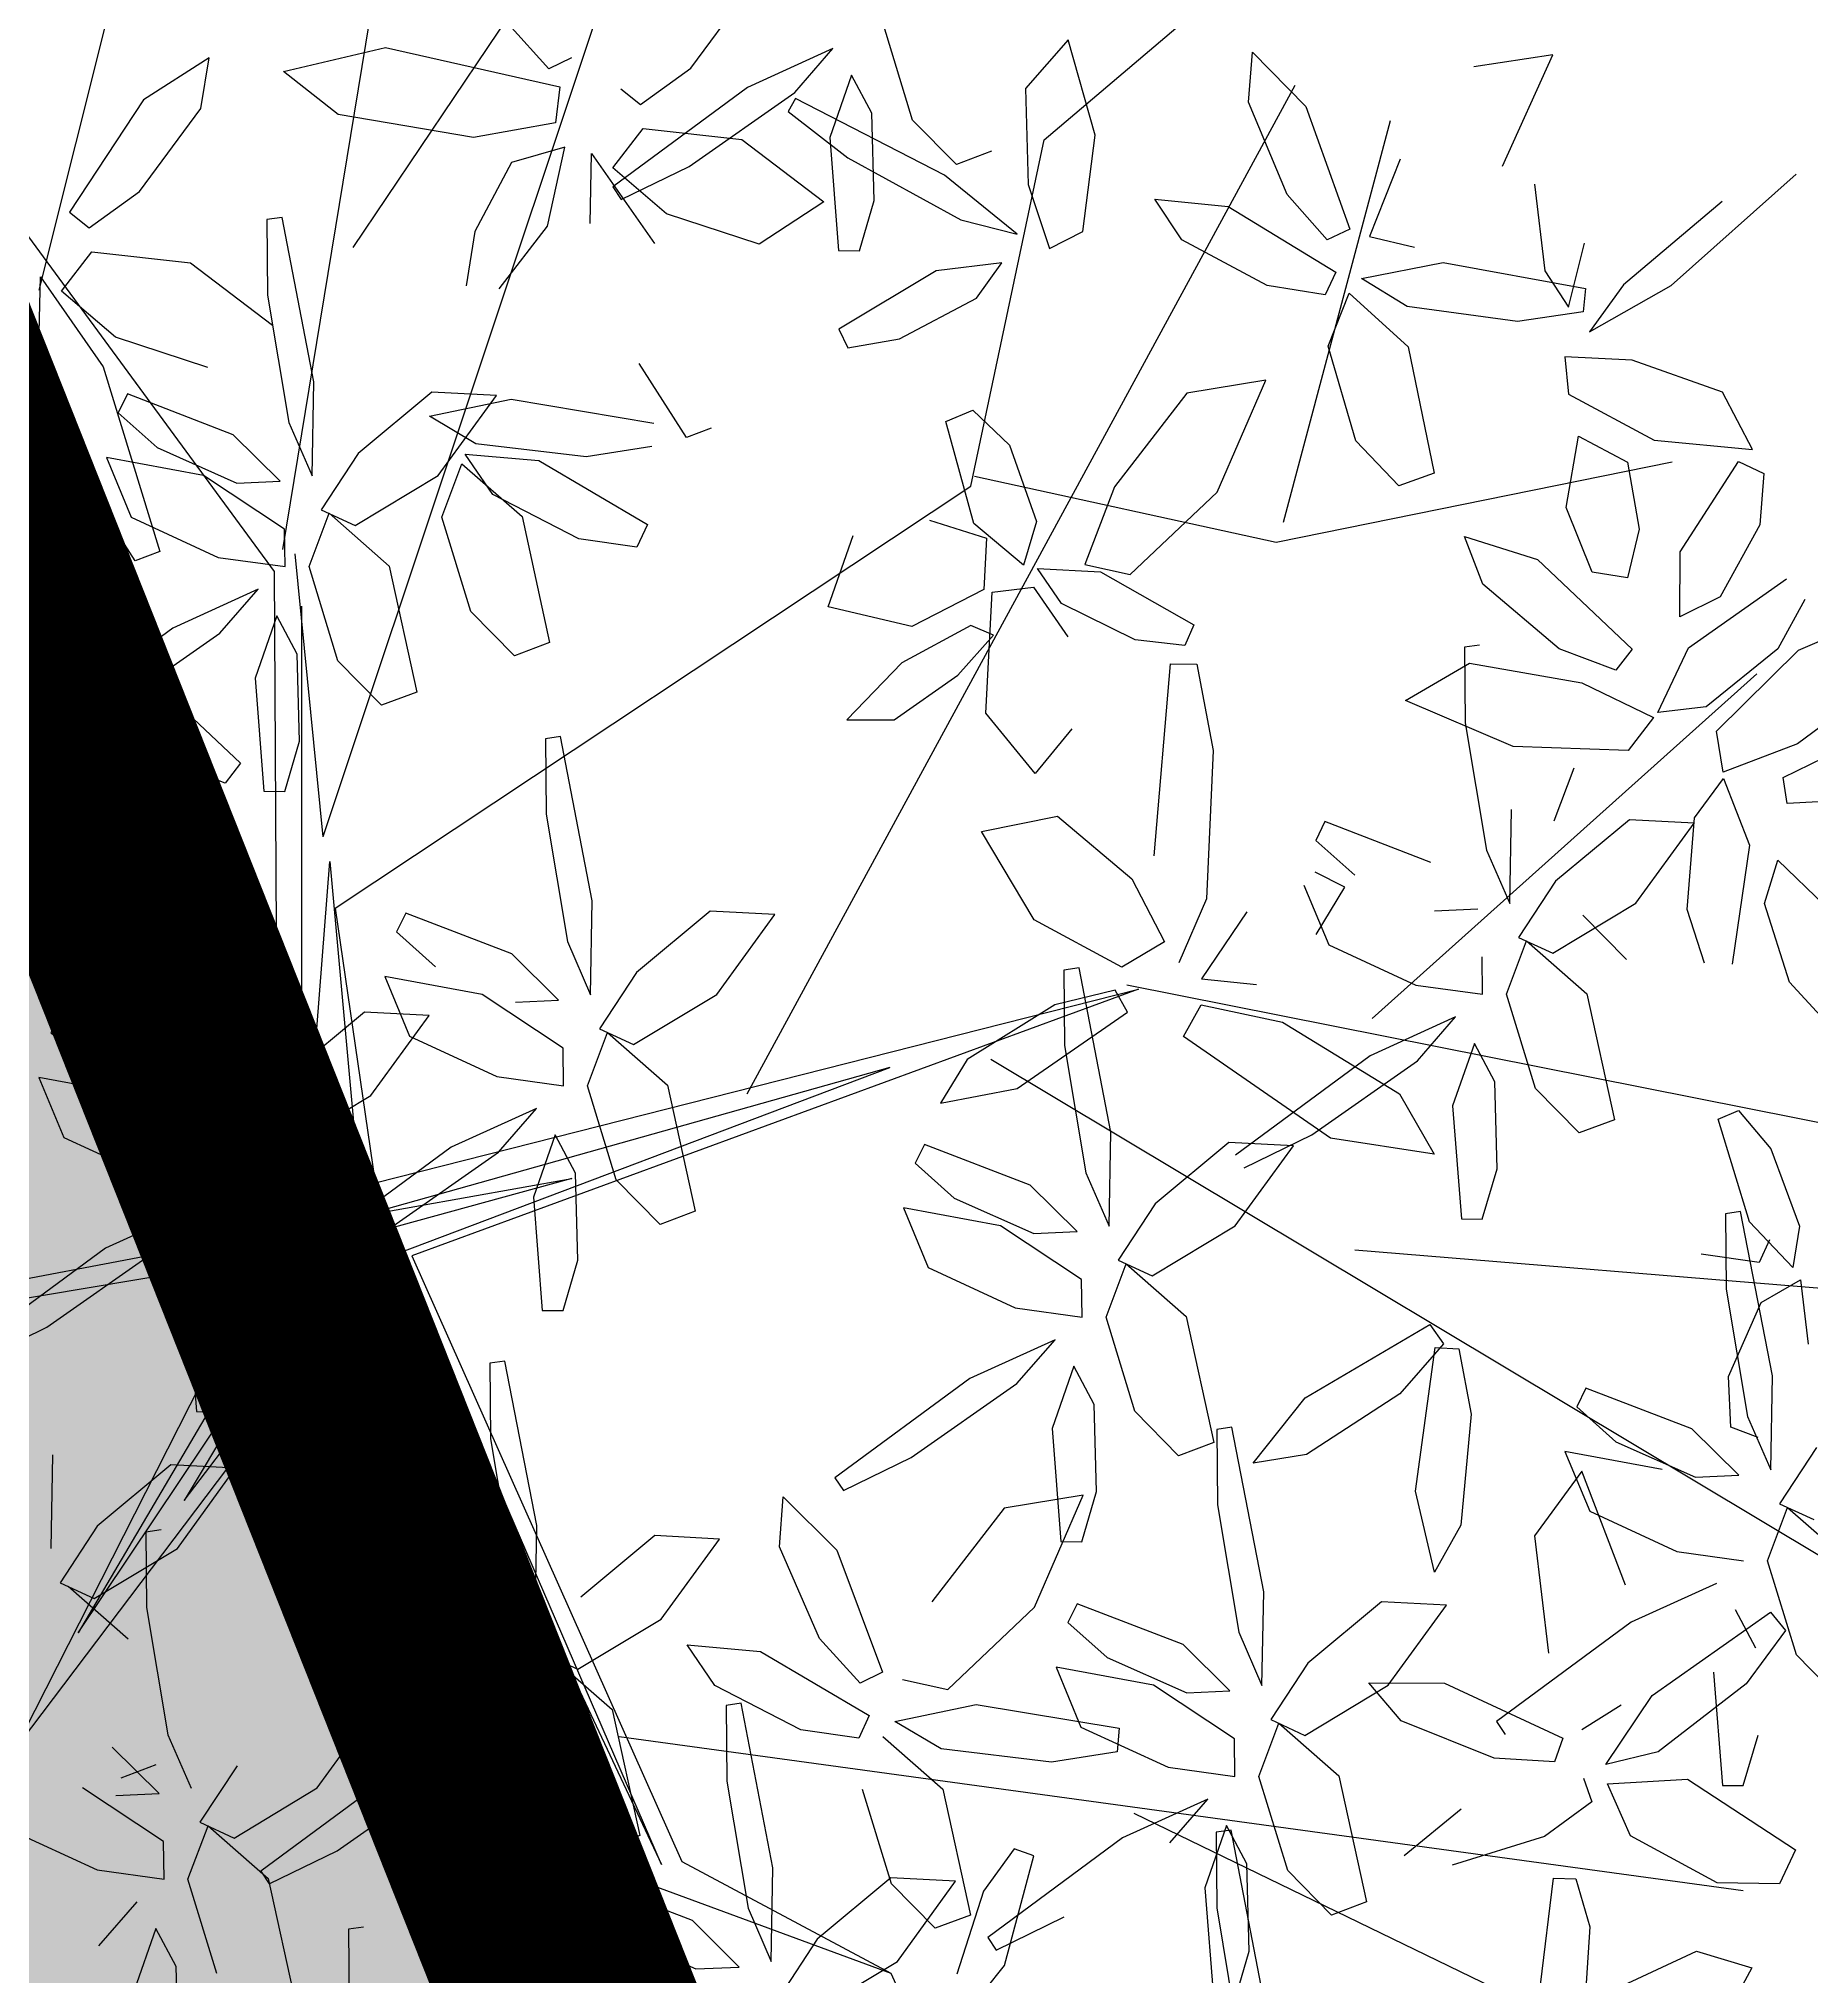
# Model space of a CAD drawing. Header units: metres. Extents: x -466 to 1322, y -1072 to 50.
# Drawn here: x 59.097 to 59.987, y -188.806 to -187.833 of the extents above; entities that cross this region are included whole.
import ezdxf

# ---------------------------------------------------------------- set-up
doc = ezdxf.new("R2010")
doc.units = ezdxf.units.M
doc.linetypes.add('OCULTA2', pattern=[0.3, 0.2, -0.1])
doc.layers.add('-Arbol', color=64, linetype='Continuous', lineweight=9)
doc.layers.add('A-COTAS', color=41, linetype='Continuous', lineweight=0)
doc.layers.add('AKU_Poligono', color=1, linetype='Continuous')
doc.layers.add('Poligono Fisico', color=3, linetype='Continuous')
doc.layers.add('Hatch Exterior', color=7, linetype='Continuous', lineweight=0, true_color=0xa99b89)
doc.styles.get("Standard").update_dxf_attribs({"font": 'arial.ttf'})
doc.dimstyles.new('ISO-25', dxfattribs={"dimscale": 0.1, "dimtxt": 2.5, "dimasz": 2.5, "dimexe": 1.25, "dimexo": 0.625, "dimtad": 1, "dimdsep": 46, "dimtxsty": 'Standard', "dimblk": 'DOT', "dimcen": 2.5, "dimadec": 0, "dimazin": 0, "dimtfac": 1, "dimtmove": 0, "dimatfit": 3, "dimfxl": 1, "dimarcsym": 0})

# ---------------------------------------------------------------- blocks, each defined once
blk = doc.blocks.new('Planta(planta)002')
at = {"color": 62}
for p, q in [((-0.05171, 0.78931), (-0.06507, 0.76094)), ((0.01256, 0.73108), (0.02707, 0.79428)), ((0.02707, 0.79428), (0.04591, 0.79276)), ((0.04591, 0.79276), (0.05626, 0.76315)), ((0.09033, 0.7942), (0.12922, 0.78875)), ((0.09206, 0.76517), (0.09033, 0.7942)), ((0.05626, 0.76315), (0.04911, 0.7141)), ((0.12503, 0.73256), (0.09206, 0.76517)), ((-0.07474, 0.75159), (-0.04268, 0.74225)), ((0.00584, 0.75857), (-0.02047, 0.75678)), ((0.00933, 0.74866), (0.00584, 0.75857)), ((-0.02088, 0.69984), (-0.08069, 0.74131)), ((-0.04268, 0.74225), (0.00471, 0.71247)), ((-0.04255, 0.72484), (0.00933, 0.74866)), ((0.02854, 0.69418), (0.01256, 0.73108)), ((0.0991, 0.71068), (0.13882, 0.72242)), ((-0.08499, 0.71083), (-0.05183, 0.67728)), ((0.00471, 0.71247), (0.0198, 0.69)), ((0.04911, 0.7141), (0.02854, 0.69418)), ((0.07889, 0.69572), (0.0991, 0.71068)), ((0.0198, 0.69), (-0.02088, 0.69984)), ((0.08255, 0.68512), (0.07889, 0.69572)), ((0.13509, 0.69741), (0.08255, 0.68512)), ((0.00736, 0.67254), (-0.0111, 0.68683)), ((0.03017, 0.68183), (0.03984, 0.68989)), ((0.03984, 0.68989), (0.0644, 0.67365)), ((-0.05183, 0.67728), (0.01854, 0.63096)), ((0.0644, 0.67365), (0.09394, 0.63493)), ((0.00935, 0.59976), (0.01479, 0.66506)), ((0.01479, 0.66506), (0.02738, 0.66521)), ((0.02738, 0.66521), (0.0362, 0.63617)), ((-0.07579, 0.61662), (-0.02276, 0.64354)), ((0.01854, 0.63096), (0.02305, 0.63718)), ((0.0362, 0.63617), (0.0347, 0.58586)), ((0.09782, 0.61062), (0.0658, 0.62937)), ((0.02238, 0.56384), (0.00935, 0.59976)), ((0.07152, 0.56602), (0.12616, 0.60095)), ((0.12616, 0.60095), (0.13853, 0.58666)), ((-0.02768, 0.58704), (-0.01803, 0.55591)), ((0.02023, 0.57347), (-0.02768, 0.58704)), ((0.0347, 0.58586), (0.02238, 0.56384)), ((0.13853, 0.58666), (0.12517, 0.55828)), ((-0.04132, 0.57574), (-0.07622, 0.55265)), ((-0.06805, 0.58), (-0.04132, 0.57574)), ((0.05831, 0.5429), (0.02023, 0.57347)), ((0.05707, 0.5285), (0.07152, 0.56602)), ((0.18792, 0.56813), (0.11583, 0.52454)), ((-0.01803, 0.55591), (0.02376, 0.53176)), ((0.12517, 0.55828), (0.0857, 0.5283)), ((0.15501, 0.53124), (0.21138, 0.5634)), ((0.19608, 0.55592), (0.16977, 0.55413)), ((0.16977, 0.55413), (0.12903, 0.53788)), ((0.1477, 0.52219), (0.19958, 0.54601)), ((0.0568, 0.52408), (0.05831, 0.5429)), ((0.12903, 0.53788), (0.11455, 0.52163)), ((0.02376, 0.53176), (0.0568, 0.52408)), ((0.0857, 0.5283), (0.05707, 0.5285)), ((0.1195, 0.51779), (0.15501, 0.53124)), ((0.08987, 0.51698), (0.07223, 0.51025)), ((0.09715, 0.48385), (0.08987, 0.51698)), ((0.11455, 0.52163), (0.1477, 0.52219)), ((0.11583, 0.52454), (0.1195, 0.51779)), ((0.04224, 0.51397), (-0.00232, 0.49847)), ((0.02114, 0.49373), (0.04224, 0.51397)), ((0.07223, 0.51025), (0.06101, 0.46272)), ((0.10525, 0.50818), (0.13842, 0.47463)), ((0.1326, 0.49784), (0.10525, 0.50818)), ((-0.00232, 0.49847), (-0.07441, 0.45488)), ((0.05038, 0.49979), (0.03662, 0.46963)), ((0.05882, 0.47973), (0.05038, 0.49979)), ((-0.03523, 0.46157), (0.02114, 0.49373)), ((0.05596, 0.43596), (0.05882, 0.47973)), ((0.09332, 0.43574), (0.09715, 0.48385)), ((0.03662, 0.46963), (0.03581, 0.41255)), ((0.13842, 0.47463), (0.20878, 0.4283)), ((-0.07074, 0.44813), (-0.03523, 0.46157)), ((0.06101, 0.46272), (0.06938, 0.41364)), ((0.2133, 0.43452), (0.18588, 0.46079)), ((-0.06408, 0.44896), (-0.05171, 0.43467)), ((0.08728, 0.45393), (0.09873, 0.45709)), ((0.10089, 0.38243), (0.08728, 0.45393)), ((0.09873, 0.45709), (0.11505, 0.42796)), ((0.21924, 0.44108), (0.16239, 0.43587)), ((-0.05171, 0.43467), (-0.06507, 0.40629)), ((0.04625, 0.41144), (0.05596, 0.43596)), ((0.06938, 0.41364), (0.09332, 0.43574)), ((0.16239, 0.43587), (0.16239, 0.42537)), ((0.20878, 0.4283), (0.2133, 0.43452)), ((0.11505, 0.42796), (0.128, 0.37351)), ((0.16239, 0.42537), (0.1878, 0.4183)), ((0.1878, 0.4183), (0.23162, 0.42007)), ((0.03581, 0.41255), (0.04625, 0.41144)), ((0.14664, 0.38128), (0.20128, 0.41621)), ((0.20128, 0.41621), (0.21365, 0.40193)), ((-0.02047, 0.40214), (-0.06122, 0.38589)), ((0.00584, 0.40393), (-0.02047, 0.40214)), ((0.00933, 0.39402), (0.00584, 0.40393)), ((0.18793, 0.40338), (0.19758, 0.37226)), ((0.23584, 0.38982), (0.18793, 0.40338)), ((0.21365, 0.40193), (0.20029, 0.37355)), ((-0.04255, 0.3702), (0.00933, 0.39402)), ((-0.01645, 0.39652), (0.0034, 0.36153)), ((0.04482, 0.39299), (-0.01645, 0.39652)), ((0.09875, 0.36629), (0.04482, 0.39299)), ((0.12302, 0.34691), (0.10089, 0.38243)), ((0.13218, 0.34377), (0.14664, 0.38128)), ((-0.07569, 0.36964), (-0.04255, 0.3702)), ((0.128, 0.37351), (0.12302, 0.34691)), ((0.20029, 0.37355), (0.16081, 0.34356)), ((0.0034, 0.36153), (0.0601, 0.34358)), ((0.10192, 0.34316), (0.09875, 0.36629)), ((0.05233, 0.28984), (0.10197, 0.33262)), ((0.10197, 0.33262), (0.11106, 0.32391)), ((0.11335, 0.27141), (0.1247, 0.33381)), ((0.1247, 0.33381), (0.13724, 0.33278)), ((0.13724, 0.33278), (0.14339, 0.30398)), ((-0.05183, 0.32264), (0.01854, 0.27631)), ((0.11106, 0.32391), (0.097, 0.29701)), ((-0.15362, 0.31764), (-0.15444, 0.26056)), ((0.21329, 0.31481), (0.14119, 0.27122)), ((-0.12923, 0.31073), (-0.12087, 0.26165)), ((0.14339, 0.30398), (0.13733, 0.25566)), ((0.18038, 0.27792), (0.23674, 0.31008)), ((0.097, 0.29701), (0.06067, 0.26216)), ((-0.14399, 0.25945), (-0.13429, 0.28397)), ((-0.12087, 0.26165), (-0.09693, 0.28375)), ((0.01854, 0.27631), (0.02305, 0.28254)), ((0.03646, 0.25509), (0.05233, 0.28984)), ((0.14487, 0.26447), (0.18038, 0.27792)), ((0.12306, 0.2356), (0.11335, 0.27141)), ((0.14119, 0.27122), (0.14487, 0.26447)), ((-0.15444, 0.26056), (-0.14399, 0.25945)), ((0.06067, 0.26216), (0.03646, 0.25509)), ((0.13733, 0.25566), (0.12306, 0.2356)), ((0.16664, 0.21138), (0.22128, 0.24631)), ((0.22128, 0.24631), (0.23366, 0.23202)), ((0.06744, 0.23239), (0.07709, 0.20127)), ((0.11535, 0.21883), (0.06744, 0.23239)), ((0.23366, 0.23202), (0.22029, 0.20364)), ((0.15343, 0.18825), (0.11535, 0.21883)), ((0.15219, 0.17386), (0.16664, 0.21138)), ((0.07709, 0.20127), (0.11888, 0.17712)), ((0.22029, 0.20364), (0.18082, 0.17366)), ((0.15192, 0.16943), (0.15343, 0.18825)), ((0.22415, 0.18324), (0.20967, 0.16699)), ((0.18082, 0.17366), (0.15219, 0.17386)), ((-0.13774, 0.12905), (-0.0831, 0.16398)), ((-0.0831, 0.16398), (-0.07073, 0.14969)), ((0.13736, 0.15933), (0.0928, 0.14383)), ((0.11626, 0.13909), (0.13736, 0.15933)), ((0.18499, 0.16234), (0.16735, 0.1556)), ((0.19227, 0.12921), (0.18499, 0.16234)), ((-0.07073, 0.14969), (-0.08409, 0.12132)), ((0.20037, 0.15354), (0.23354, 0.11999)), ((0.22772, 0.1432), (0.20037, 0.15354)), ((-0.15096, 0.10593), (-0.18904, 0.1365)), ((0.0928, 0.14383), (0.02071, 0.10024)), ((0.05989, 0.10693), (0.11626, 0.13909)), ((0.15394, 0.12509), (0.1455, 0.14515)), ((-0.1522, 0.09153), (-0.13774, 0.12905)), ((-0.08409, 0.12132), (-0.12357, 0.09133)), ((-0.0395, 0.11716), (-0.08024, 0.10091)), ((-0.01319, 0.11895), (-0.0395, 0.11716)), ((-0.00969, 0.10904), (-0.01319, 0.11895)), ((-0.06157, 0.08522), (-0.00969, 0.10904)), ((-0.15247, 0.08711), (-0.15096, 0.10593)), ((-0.08024, 0.10091), (-0.09472, 0.08467)), ((0.02071, 0.10024), (0.02438, 0.09349)), ((0.02438, 0.09349), (0.05989, 0.10693)), ((-0.18551, 0.09479), (-0.15247, 0.08711)), ((-0.12357, 0.09133), (-0.1522, 0.09153)), ((-0.1194, 0.08001), (-0.13704, 0.07328)), ((-0.11212, 0.04688), (-0.1194, 0.08001)), ((-0.09472, 0.08467), (-0.06157, 0.08522)), ((-0.16703, 0.07701), (-0.21159, 0.0615)), ((-0.18813, 0.05677), (-0.16703, 0.07701)), ((-0.13704, 0.07328), (-0.14826, 0.02575)), ((-0.10402, 0.07121), (-0.07085, 0.03766)), ((-0.07667, 0.06087), (-0.10402, 0.07121)), ((-0.15889, 0.06282), (-0.17265, 0.03266)), ((-0.15045, 0.04276), (-0.15889, 0.06282)), ((-0.02339, 0.02382), (-0.07667, 0.06087)), ((-0.11595, -0.00123), (-0.11212, 0.04688)), ((-0.17265, 0.03266), (-0.17346, -0.02442)), ((-0.07085, 0.03766), (-0.00048, -0.00867)), ((-0.14826, 0.02575), (-0.13989, -0.02333)), ((0.00403, -0.00244), (-0.02339, 0.02382)), ((-0.02994, -0.0166), (0.0247, 0.01832)), ((0.0247, 0.01832), (0.03707, 0.00404)), ((-0.12914, 0.00441), (-0.11949, -0.02671)), ((-0.08123, -0.00916), (-0.12914, 0.00441)), ((0.03707, 0.00404), (0.02371, -0.02434)), ((-0.16301, -0.02553), (-0.15331, -0.00101)), ((-0.13989, -0.02333), (-0.11595, -0.00123)), ((-0.04316, -0.03973), (-0.08123, -0.00916)), ((-0.00048, -0.00867), (0.00403, -0.00244)), ((-0.0444, -0.05412), (-0.02994, -0.0166)), ((-0.17346, -0.02442), (-0.16301, -0.02553)), ((-0.11949, -0.02671), (-0.0777, -0.05087)), ((0.02371, -0.02434), (-0.01577, -0.05433)), ((0.06831, -0.0285), (0.02756, -0.04474)), ((0.09462, -0.02671), (0.06831, -0.0285)), ((0.09811, -0.03661), (0.09462, -0.02671)), ((0.04623, -0.06044), (0.09811, -0.03661)), ((-0.04467, -0.05855), (-0.04316, -0.03973)), ((0.02756, -0.04474), (0.01309, -0.06099)), ((-0.27969, -0.05767), (-0.26732, -0.07196)), ((-0.0777, -0.05087), (-0.04467, -0.05855)), ((-0.01577, -0.05433), (-0.0444, -0.05412)), ((-0.0116, -0.06565), (-0.02924, -0.07238)), ((-0.00432, -0.09877), (-0.0116, -0.06565)), ((0.01309, -0.06099), (0.04623, -0.06044)), ((-0.26732, -0.07196), (-0.28068, -0.10034)), ((-0.05923, -0.06865), (-0.10378, -0.08416)), ((-0.08033, -0.08889), (-0.05923, -0.06865)), ((-0.02924, -0.07238), (-0.04045, -0.11991)), ((0.00379, -0.07444), (0.03695, -0.10799)), ((0.03113, -0.08478), (0.00379, -0.07444)), ((-0.10378, -0.08416), (-0.17588, -0.12775)), ((-0.05108, -0.08283), (-0.06485, -0.11299)), ((-0.04264, -0.10289), (-0.05108, -0.08283)), ((0.08442, -0.12183), (0.03113, -0.08478)), ((-0.1367, -0.12105), (-0.08033, -0.08889)), ((-0.23608, -0.10449), (-0.27683, -0.12074)), ((-0.20977, -0.1027), (-0.23608, -0.10449)), ((-0.20628, -0.11261), (-0.20977, -0.1027)), ((-0.04551, -0.14666), (-0.04264, -0.10289)), ((-0.00815, -0.14689), (-0.00432, -0.09877)), ((-0.25815, -0.13643), (-0.20628, -0.11261)), ((-0.06485, -0.11299), (-0.06566, -0.17008)), ((-0.1722, -0.1345), (-0.1367, -0.12105)), ((-0.04045, -0.11991), (-0.03209, -0.16899)), ((-0.24117, -0.18869), (-0.21541, -0.12844)), ((-0.21541, -0.12844), (-0.20342, -0.13227)), ((-0.20342, -0.13227), (-0.20421, -0.16261)), ((-0.17588, -0.12775), (-0.1722, -0.1345)), ((-0.2913, -0.13698), (-0.25815, -0.13643)), ((-0.3006, -0.15044), (-0.26743, -0.18399)), ((-0.05521, -0.17118), (-0.04551, -0.14666)), ((-0.03209, -0.16899), (-0.00815, -0.14689)), ((-0.21997, -0.19783), (-0.27325, -0.16078)), ((-0.20421, -0.16261), (-0.2215, -0.20988)), ((-0.06566, -0.17008), (-0.05521, -0.17118)), ((-0.26743, -0.18399), (-0.19707, -0.23032)), ((-0.24014, -0.22689), (-0.24117, -0.18869)), ((-0.19256, -0.22409), (-0.21997, -0.19783)), ((-0.2215, -0.20988), (-0.24014, -0.22689)), ((-0.19707, -0.23032), (-0.19256, -0.22409))]:
    blk.add_line(p, q, dxfattribs=at)
at = {"color": 60}
for p, q in [((-0.13318, 0.73115), (-0.11872, 0.76867)), ((-0.06507, 0.76094), (-0.10455, 0.73095)), ((-0.08069, 0.74131), (-0.07474, 0.75159)), ((-0.13345, 0.72673), (-0.13194, 0.74555)), ((-0.06122, 0.74053), (-0.07569, 0.72429)), ((-0.16648, 0.73441), (-0.13345, 0.72673)), ((-0.10455, 0.73095), (-0.13318, 0.73115)), ((-0.24284, 0.6977), (-0.21374, 0.7124)), ((-0.14801, 0.71663), (-0.19256, 0.70112)), ((-0.16911, 0.69639), (-0.14801, 0.71663)), ((-0.0931, 0.6865), (-0.10038, 0.71963)), ((-0.19256, 0.70112), (-0.26466, 0.65753)), ((-0.16113, 0.70511), (-0.16113, 0.69041)), ((-0.13986, 0.70244), (-0.15362, 0.67228)), ((-0.13142, 0.68239), (-0.13986, 0.70244)), ((-0.26803, 0.68782), (-0.24723, 0.69191)), ((-0.24723, 0.69191), (-0.26125, 0.66345)), ((-0.2252, 0.683), (-0.24284, 0.6977)), ((-0.22548, 0.66423), (-0.16911, 0.69639)), ((-0.29954, 0.66093), (-0.26803, 0.68782)), ((-0.18465, 0.68053), (-0.2252, 0.683)), ((-0.16113, 0.69041), (-0.18465, 0.68053)), ((-0.13429, 0.63861), (-0.13142, 0.68239)), ((-0.09693, 0.63839), (-0.0931, 0.6865)), ((-0.25632, 0.67612), (-0.24378, 0.67509)), ((-0.24378, 0.67509), (-0.23763, 0.64629)), ((-0.15362, 0.67228), (-0.15444, 0.6152)), ((-0.4912, 0.66885), (-0.46531, 0.60862)), ((-0.36959, 0.66362), (-0.38145, 0.64076)), ((-0.26125, 0.66345), (-0.30425, 0.63086)), ((-0.26098, 0.65078), (-0.22548, 0.66423)), ((-0.12923, 0.66537), (-0.12087, 0.61629)), ((-0.06829, 0.66809), (-0.11447, 0.62767)), ((-0.31191, 0.63905), (-0.29954, 0.66093)), ((-0.26466, 0.65753), (-0.26098, 0.65078)), ((-0.43687, 0.61406), (-0.42374, 0.64411)), ((-0.54316, 0.63455), (-0.49521, 0.60306)), ((-0.38145, 0.64076), (-0.41412, 0.61534)), ((-0.30425, 0.63086), (-0.31191, 0.63905)), ((-0.14399, 0.61409), (-0.13429, 0.63861)), ((-0.12087, 0.61629), (-0.09693, 0.63839)), ((-0.5396, 0.58728), (-0.5802, 0.62995)), ((-0.47693, 0.60217), (-0.49889, 0.62332)), ((-0.11447, 0.62767), (-0.07579, 0.61662)), ((-0.41412, 0.61534), (-0.43687, 0.61406)), ((-0.15444, 0.6152), (-0.14399, 0.61409)), ((-0.46531, 0.60862), (-0.47693, 0.60217)), ((-0.43903, 0.59806), (-0.37996, 0.61056)), ((-0.49521, 0.60306), (-0.46891, 0.57286)), ((-0.46603, 0.57424), (-0.43903, 0.59806)), ((-0.3755, 0.59729), (-0.39793, 0.57984)), ((-0.4872, 0.56257), (-0.5396, 0.58728)), ((-0.56472, 0.58151), (-0.53663, 0.57725)), ((-0.53663, 0.57725), (-0.49689, 0.55349)), ((-0.44251, 0.56736), (-0.46603, 0.57424)), ((-0.39793, 0.57984), (-0.44251, 0.56736)), ((-0.34067, 0.54702), (-0.28603, 0.58195)), ((-0.28603, 0.58195), (-0.27366, 0.56766)), ((-0.12212, 0.56555), (-0.06805, 0.58)), ((-0.52156, 0.53489), (-0.57128, 0.56915)), ((-0.46891, 0.57286), (-0.4872, 0.56257)), ((-0.43987, 0.56804), (-0.43022, 0.53692)), ((-0.39196, 0.55447), (-0.43987, 0.56804)), ((-0.27366, 0.56766), (-0.28702, 0.53929)), ((-0.15079, 0.54843), (-0.12212, 0.56555)), ((-0.36369, 0.55991), (-0.37705, 0.53154)), ((-0.61691, 0.54016), (-0.59217, 0.54728)), ((-0.59217, 0.54728), (-0.55124, 0.54107)), ((-0.49689, 0.55349), (-0.4857, 0.5317)), ((-0.35389, 0.5239), (-0.39196, 0.55447)), ((-0.35513, 0.5095), (-0.34067, 0.54702)), ((-0.14732, 0.53707), (-0.15079, 0.54843)), ((-0.07622, 0.55265), (-0.14732, 0.53707)), ((-0.61822, 0.52622), (-0.61691, 0.54016)), ((-0.55124, 0.54107), (-0.53466, 0.52545)), ((-0.43022, 0.53692), (-0.38843, 0.51276)), ((-0.28702, 0.53929), (-0.3265, 0.5093)), ((-0.21611, 0.53692), (-0.24242, 0.53513)), ((-0.21262, 0.52701), (-0.21611, 0.53692)), ((-0.15727, 0.53044), (-0.15051, 0.54021)), ((-0.15051, 0.54021), (-0.11931, 0.52832)), ((-0.62634, 0.53072), (-0.64819, 0.50655)), ((-0.61357, 0.4826), (-0.62634, 0.53072)), ((-0.56549, 0.51429), (-0.61822, 0.52622)), ((-0.53466, 0.52545), (-0.56549, 0.51429)), ((-0.4857, 0.5317), (-0.52156, 0.53489)), ((-0.48653, 0.49068), (-0.48271, 0.53055)), ((-0.48271, 0.53055), (-0.46266, 0.52436)), ((-0.24242, 0.53513), (-0.28317, 0.51888)), ((-0.2645, 0.50319), (-0.21262, 0.52701)), ((-0.10099, 0.48429), (-0.15727, 0.53044)), ((-0.11931, 0.52832), (-0.07447, 0.49483)), ((-0.46266, 0.52436), (-0.44454, 0.46933)), ((-0.3554, 0.50508), (-0.35389, 0.5239)), ((-0.28317, 0.51888), (-0.29764, 0.50264)), ((-0.64819, 0.50655), (-0.64765, 0.45829)), ((-0.53702, 0.44832), (-0.51114, 0.50855)), ((-0.51114, 0.50855), (-0.49847, 0.50456)), ((-0.38843, 0.51276), (-0.3554, 0.50508)), ((-0.3265, 0.5093), (-0.35513, 0.5095)), ((-0.68959, 0.46374), (-0.76385, 0.50352)), ((-0.49847, 0.50456), (-0.4987, 0.47407)), ((-0.41652, 0.50155), (-0.44515, 0.50175)), ((-0.32233, 0.49798), (-0.33997, 0.49125)), ((-0.31505, 0.46485), (-0.32233, 0.49798)), ((-0.29764, 0.50264), (-0.2645, 0.50319)), ((-0.26091, 0.47595), (-0.2384, 0.50283)), ((-0.2384, 0.50283), (-0.2279, 0.45119)), ((-0.59871, 0.47389), (-0.56904, 0.49105)), ((-0.56904, 0.49105), (-0.54415, 0.49402)), ((-0.54415, 0.49402), (-0.5406, 0.47638)), ((-0.47639, 0.43423), (-0.48653, 0.49068)), ((-0.36996, 0.49498), (-0.41451, 0.47947)), ((-0.39106, 0.47474), (-0.36996, 0.49498)), ((-0.30694, 0.48918), (-0.27378, 0.45563)), ((-0.2796, 0.47884), (-0.30694, 0.48918)), ((-0.07447, 0.49483), (-0.06124, 0.47121)), ((-0.62045, 0.43425), (-0.61357, 0.4826)), ((-0.35337, 0.46073), (-0.36181, 0.48079)), ((-0.22631, 0.44179), (-0.2796, 0.47884)), ((-0.06124, 0.47121), (-0.10099, 0.48429)), ((-0.73811, 0.47323), (-0.6817, 0.44115)), ((-0.60235, 0.44624), (-0.59871, 0.47389)), ((-0.5406, 0.47638), (-0.56656, 0.45281)), ((-0.4987, 0.47407), (-0.51594, 0.42678)), ((-0.44454, 0.46933), (-0.44756, 0.41051)), ((-0.44743, 0.44258), (-0.39106, 0.47474)), ((-0.27437, 0.40828), (-0.26091, 0.47595)), ((-0.65352, 0.43332), (-0.68959, 0.46374)), ((-0.64765, 0.45829), (-0.63741, 0.42595)), ((-0.31888, 0.41674), (-0.31505, 0.46485)), ((-0.56656, 0.45281), (-0.60235, 0.44624)), ((-0.53518, 0.40991), (-0.53702, 0.44832)), ((-0.37558, 0.45063), (-0.37639, 0.39355)), ((-0.27378, 0.45563), (-0.20341, 0.4093)), ((-0.2279, 0.45119), (-0.25034, 0.36417)), ((-0.11872, 0.41403), (-0.06408, 0.44896)), ((-0.07441, 0.45488), (-0.07074, 0.44813)), ((-0.6817, 0.44115), (-0.65352, 0.43332)), ((-0.48293, 0.42913), (-0.44743, 0.44258)), ((-0.1989, 0.41553), (-0.22631, 0.44179)), ((-0.63741, 0.42595), (-0.62045, 0.43425)), ((-0.48661, 0.43588), (-0.48293, 0.42913)), ((-0.44756, 0.41051), (-0.47639, 0.43423)), ((-0.21792, 0.43505), (-0.20827, 0.40392)), ((-0.17001, 0.42148), (-0.21792, 0.43505)), ((-0.66157, 0.41909), (-0.69453, 0.41554)), ((-0.67452, 0.4016), (-0.66157, 0.41909)), ((-0.67335, 0.42382), (-0.66186, 0.42683)), ((-0.66073, 0.35214), (-0.67335, 0.42382)), ((-0.66186, 0.42683), (-0.64594, 0.39747)), ((-0.51594, 0.42678), (-0.53518, 0.40991)), ((-0.13194, 0.39091), (-0.17001, 0.42148)), ((-0.36594, 0.39244), (-0.35624, 0.41696)), ((-0.34897, 0.41428), (-0.3509, 0.39763)), ((-0.32167, 0.40898), (-0.34897, 0.41428)), ((-0.34282, 0.39464), (-0.31888, 0.41674)), ((-0.13318, 0.37651), (-0.11872, 0.41403)), ((-0.71363, 0.38174), (-0.67452, 0.4016)), ((-0.26833, 0.36693), (-0.27437, 0.40828)), ((-0.20827, 0.40392), (-0.16648, 0.37977)), ((-0.06507, 0.40629), (-0.10455, 0.37631)), ((-0.64594, 0.39747), (-0.63375, 0.34285)), ((-0.37639, 0.39355), (-0.36594, 0.39244)), ((-0.2807, 0.36257), (-0.28766, 0.38956)), ((-0.13345, 0.37209), (-0.13194, 0.39091)), ((-0.615, 0.35036), (-0.55988, 0.38453)), ((-0.55988, 0.38453), (-0.54771, 0.37007)), ((-0.16648, 0.37977), (-0.13345, 0.37209)), ((-0.06122, 0.38589), (-0.07569, 0.36964)), ((-0.54771, 0.37007), (-0.56146, 0.34188)), ((-0.3202, 0.37239), (-0.2807, 0.36257)), ((-0.10455, 0.37631), (-0.13318, 0.37651)), ((-0.77787, 0.36786), (-0.7585, 0.3326)), ((-0.71665, 0.36348), (-0.77787, 0.36786)), ((-0.25034, 0.36417), (-0.26833, 0.36693)), ((-0.14801, 0.36199), (-0.19256, 0.34648)), ((-0.16911, 0.34175), (-0.14801, 0.36199)), ((-0.10038, 0.36499), (-0.11801, 0.35826)), ((-0.0931, 0.33186), (-0.10038, 0.36499)), ((-0.6391, 0.31632), (-0.66073, 0.35214)), ((-0.62998, 0.31305), (-0.615, 0.35036)), ((-0.39057, 0.32844), (-0.31936, 0.35098)), ((-0.31936, 0.35098), (-0.28434, 0.34915)), ((-0.11801, 0.35826), (-0.12923, 0.31073)), ((-0.08499, 0.35619), (-0.05183, 0.32264)), ((-0.05764, 0.34585), (-0.08499, 0.35619)), ((-0.63375, 0.34285), (-0.6391, 0.31632)), ((-0.56146, 0.34188), (-0.60135, 0.31245)), ((-0.19256, 0.34648), (-0.26466, 0.30289)), ((-0.22548, 0.30959), (-0.16911, 0.34175)), ((-0.13986, 0.3478), (-0.15362, 0.31764)), ((-0.13142, 0.32774), (-0.13986, 0.3478)), ((-0.00436, 0.3088), (-0.05764, 0.34585)), ((-0.66025, 0.31287), (-0.66309, 0.33604)), ((-0.31575, 0.31234), (-0.29173, 0.33865)), ((-0.29173, 0.33865), (-0.27243, 0.32291)), ((-0.2522, 0.33348), (-0.26035, 0.32389)), ((-0.19688, 0.29465), (-0.2522, 0.33348)), ((-0.09693, 0.28375), (-0.0931, 0.33186)), ((-0.42847, 0.30572), (-0.39057, 0.32844)), ((-0.27243, 0.32291), (-0.27948, 0.27339)), ((-0.26035, 0.32389), (-0.24292, 0.29796)), ((-0.13429, 0.28397), (-0.13142, 0.32774)), ((-0.70205, 0.31386), (-0.66025, 0.31287)), ((-0.60135, 0.31245), (-0.62998, 0.31305)), ((-0.3305, 0.31892), (-0.42409, 0.29317)), ((-0.33242, 0.26629), (-0.31575, 0.31234)), ((-0.71057, 0.26024), (-0.66034, 0.30232)), ((-0.66034, 0.30232), (-0.65138, 0.29349)), ((-0.64981, 0.24096), (-0.6376, 0.30319)), ((-0.6376, 0.30319), (-0.62507, 0.302)), ((-0.62507, 0.302), (-0.61933, 0.27312)), ((-0.42409, 0.29317), (-0.42847, 0.30572)), ((-0.26466, 0.30289), (-0.26098, 0.29614)), ((-0.26098, 0.29614), (-0.22548, 0.30959)), ((0.02305, 0.28254), (-0.00436, 0.3088)), ((-0.65138, 0.29349), (-0.66581, 0.26678)), ((-0.45524, 0.24423), (-0.44643, 0.29746)), ((-0.44643, 0.29746), (-0.43524, 0.29678)), ((-0.43524, 0.29678), (-0.42917, 0.27238)), ((-0.24292, 0.29796), (-0.20201, 0.26597)), ((-0.17667, 0.26095), (-0.19688, 0.29465)), ((-0.57443, 0.28887), (-0.55458, 0.25388)), ((-0.51316, 0.28535), (-0.57443, 0.28887)), ((-0.45922, 0.25864), (-0.51316, 0.28535)), ((-0.61933, 0.27312), (-0.62606, 0.22488)), ((-0.27948, 0.27339), (-0.31201, 0.23308)), ((-0.66581, 0.26678), (-0.70261, 0.23245)), ((-0.42917, 0.27238), (-0.43357, 0.23119)), ((-0.31201, 0.23308), (-0.33242, 0.26629)), ((-0.20201, 0.26597), (-0.17667, 0.26095)), ((-0.72692, 0.2257), (-0.71057, 0.26024)), ((-0.55458, 0.25388), (-0.49787, 0.23593)), ((-0.45606, 0.23551), (-0.45922, 0.25864)), ((-0.37616, 0.25797), (-0.34868, 0.24843)), ((-0.44586, 0.21392), (-0.45524, 0.24423)), ((-0.34868, 0.24843), (-0.36863, 0.21461)), ((-0.6406, 0.20502), (-0.64981, 0.24096)), ((-0.49787, 0.23593), (-0.45606, 0.23551)), ((-0.43635, 0.21525), (-0.41892, 0.24004)), ((-0.70261, 0.23245), (-0.72692, 0.2257)), ((-0.62606, 0.22488), (-0.6406, 0.20502)), ((-0.43357, 0.23119), (-0.44586, 0.21392)), ((-0.42677, 0.19654), (-0.43635, 0.21525)), ((-0.36863, 0.21461), (-0.42677, 0.19654)), ((-0.49913, 0.17916), (-0.46798, 0.20525)), ((-0.46798, 0.20525), (-0.44506, 0.2067)), ((-0.44506, 0.2067), (-0.45608, 0.17602)), ((-0.40682, 0.20473), (-0.40741, 0.19231)), ((-0.38168, 0.19478), (-0.40682, 0.20473)), ((-0.34947, 0.17249), (-0.38168, 0.19478)), ((-0.4514, 0.18452), (-0.42655, 0.19214)), ((-0.42655, 0.19214), (-0.39665, 0.16457)), ((-0.40741, 0.19231), (-0.3778, 0.16625)), ((-0.61289, 0.17671), (-0.66046, 0.16567)), ((-0.59903, 0.16389), (-0.61289, 0.17671)), ((-0.5094, 0.15581), (-0.49913, 0.17916)), ((-0.45608, 0.17602), (-0.49929, 0.14514)), ((-0.44995, 0.15446), (-0.4514, 0.18452)), ((-0.66046, 0.16567), (-0.70073, 0.13638)), ((-0.3778, 0.16625), (-0.34129, 0.15019)), ((-0.34129, 0.15019), (-0.34947, 0.17249)), ((-0.62549, 0.14266), (-0.59903, 0.16389)), ((-0.49929, 0.14514), (-0.5094, 0.15581)), ((-0.39665, 0.16457), (-0.3914, 0.12177)), ((-0.60009, 0.1462), (-0.61543, 0.10159)), ((-0.59721, 0.11711), (-0.60009, 0.1462)), ((-0.23694, 0.15007), (-0.22729, 0.11894)), ((-0.18904, 0.1365), (-0.23694, 0.15007)), ((-0.70073, 0.13638), (-0.6703, 0.12474)), ((-0.6703, 0.12474), (-0.62549, 0.14266)), ((-0.5839, 0.14384), (-0.5687, 0.11438)), ((-0.56292, 0.13808), (-0.5839, 0.14384)), ((-0.53028, 0.10878), (-0.56292, 0.13808)), ((-0.63481, 0.11965), (-0.62244, 0.10536)), ((-0.60676, 0.05291), (-0.59721, 0.11711)), ((-0.3914, 0.12177), (-0.42936, 0.12114)), ((-0.22729, 0.11894), (-0.18551, 0.09479)), ((-0.5687, 0.11438), (-0.52432, 0.07847)), ((-0.51699, 0.086), (-0.53028, 0.10878)), ((-0.62244, 0.10536), (-0.6358, 0.07699)), ((-0.61543, 0.10159), (-0.62571, 0.01797)), ((-0.52432, 0.07847), (-0.51699, 0.086)), ((-0.6358, 0.07699), (-0.67527, 0.047)), ((-0.5912, 0.07283), (-0.63195, 0.05658)), ((-0.56489, 0.07462), (-0.5912, 0.07283)), ((-0.56139, 0.06471), (-0.56489, 0.07462)), ((-0.61327, 0.04089), (-0.56139, 0.06471)), ((-0.21159, 0.0615), (-0.28368, 0.01791)), ((-0.63195, 0.05658), (-0.64642, 0.04034)), ((-0.61813, 0.01669), (-0.60676, 0.05291)), ((-0.59695, -0.00024), (-0.58183, 0.04929)), ((-0.58183, 0.04929), (-0.5505, 0.02611)), ((-0.2445, 0.02461), (-0.18813, 0.05677)), ((-0.64642, 0.04034), (-0.61327, 0.04089)), ((-0.45542, 0.0354), (-0.44667, 0.0254)), ((-0.65572, 0.02688), (-0.62255, -0.00667)), ((-0.62837, 0.01654), (-0.65572, 0.02688)), ((-0.5505, 0.02611), (-0.54876, -0.02283)), ((-0.44667, 0.0254), (-0.47334, -0.00983)), ((-0.41016, -0.04031), (-0.39882, 0.02209)), ((-0.39882, 0.02209), (-0.38627, 0.02107)), ((-0.38627, 0.02107), (-0.38013, -0.00773)), ((-0.28001, 0.01116), (-0.2445, 0.02461)), ((-0.57509, -0.02051), (-0.62837, 0.01654)), ((-0.62571, 0.01797), (-0.61813, 0.01669)), ((-0.4364, 0.01061), (-0.42008, -0.01852)), ((-0.28368, 0.01791), (-0.28001, 0.01116)), ((-0.43424, -0.06405), (-0.44785, 0.00746)), ((-0.62255, -0.00667), (-0.55219, -0.053)), ((-0.58501, -0.04882), (-0.59695, -0.00024)), ((-0.38013, -0.00773), (-0.38619, -0.05605)), ((-0.38075, -0.03847), (-0.32611, -0.00354)), ((-0.32611, -0.00354), (-0.31374, -0.01783)), ((-0.42008, -0.01852), (-0.40713, -0.07297)), ((-0.31374, -0.01783), (-0.3271, -0.04621)), ((-0.6217, -0.0367), (-0.67159, -0.0223)), ((-0.54767, -0.04677), (-0.57509, -0.02051)), ((-0.56416, -0.06871), (-0.53262, -0.02343)), ((-0.54876, -0.02283), (-0.56122, -0.05622)), ((-0.59584, -0.05423), (-0.6217, -0.0367)), ((-0.3952, -0.07599), (-0.38075, -0.03847)), ((-0.55219, -0.053), (-0.54767, -0.04677)), ((-0.40045, -0.07612), (-0.41016, -0.04031)), ((-0.3271, -0.04621), (-0.36657, -0.07619)), ((-0.59982, -0.06617), (-0.59584, -0.05423)), ((-0.56122, -0.05622), (-0.58501, -0.04882)), ((-0.53098, -0.05733), (-0.56416, -0.06871)), ((-0.38619, -0.05605), (-0.40045, -0.07612)), ((-0.33433, -0.0926), (-0.27969, -0.05767)), ((-0.41212, -0.09957), (-0.43424, -0.06405)), ((-0.52221, -0.07688), (-0.56252, -0.08252)), ((-0.48431, -0.08883), (-0.52221, -0.07688)), ((-0.43353, -0.07158), (-0.42388, -0.10271)), ((-0.38562, -0.08515), (-0.43353, -0.07158)), ((-0.40713, -0.07297), (-0.41212, -0.09957)), ((-0.36657, -0.07619), (-0.3952, -0.07599)), ((-0.56252, -0.08252), (-0.54599, -0.10496)), ((-0.34755, -0.11572), (-0.38562, -0.08515)), ((-0.60586, -0.09488), (-0.59677, -0.10359)), ((-0.59008, -0.09535), (-0.57237, -0.09118)), ((-0.57841, -0.18445), (-0.59008, -0.09535)), ((-0.57237, -0.09118), (-0.55132, -0.12729)), ((-0.34879, -0.13012), (-0.33433, -0.0926)), ((-0.59677, -0.10359), (-0.61083, -0.13049)), ((-0.54599, -0.10496), (-0.50718, -0.11027)), ((-0.50718, -0.11027), (-0.47988, -0.10499)), ((-0.42388, -0.10271), (-0.38209, -0.12686)), ((-0.28068, -0.10034), (-0.32015, -0.13032)), ((-0.34905, -0.13454), (-0.34755, -0.11572)), ((-0.27683, -0.12074), (-0.2913, -0.13698)), ((-0.55132, -0.12729), (-0.53853, -0.19509)), ((-0.38209, -0.12686), (-0.34905, -0.13454)), ((-0.32015, -0.13032), (-0.34879, -0.13012)), ((-0.36361, -0.14464), (-0.40817, -0.16015)), ((-0.38472, -0.16488), (-0.36361, -0.14464)), ((-0.31599, -0.14164), (-0.33362, -0.14837)), ((-0.30871, -0.17477), (-0.31599, -0.14164)), ((-0.33362, -0.14837), (-0.34484, -0.1959)), ((-0.27325, -0.16078), (-0.3006, -0.15044)), ((-0.40817, -0.16015), (-0.48027, -0.20374)), ((-0.44108, -0.19704), (-0.38472, -0.16488)), ((-0.35547, -0.15883), (-0.36923, -0.18899)), ((-0.34703, -0.17889), (-0.35547, -0.15883)), ((-0.31253, -0.22288), (-0.30871, -0.17477)), ((-0.54939, -0.22843), (-0.57841, -0.18445)), ((-0.3499, -0.22266), (-0.34703, -0.17889)), ((-0.44294, -0.23903), (-0.42781, -0.18949)), ((-0.36923, -0.18899), (-0.37005, -0.24607)), ((-0.53853, -0.19509), (-0.54939, -0.22843)), ((-0.48027, -0.20374), (-0.47659, -0.21049)), ((-0.47659, -0.21049), (-0.44108, -0.19704)), ((-0.37861, -0.26221), (-0.30141, -0.20338)), ((-0.34484, -0.1959), (-0.33648, -0.24498)), ((-0.30141, -0.20338), (-0.29265, -0.21338)), ((-0.39648, -0.21268), (-0.39475, -0.26162)), ((-0.29265, -0.21338), (-0.31933, -0.24861)), ((-0.3596, -0.24718), (-0.3499, -0.22266)), ((-0.33648, -0.24498), (-0.31253, -0.22288)), ((-0.43099, -0.28761), (-0.44294, -0.23903)), ((-0.31933, -0.24861), (-0.37697, -0.29611)), ((-0.37005, -0.24607), (-0.3596, -0.24718)), ((-0.51757, -0.26108), (-0.54295, -0.26589)), ((-0.46768, -0.27548), (-0.51757, -0.26108)), ((-0.41014, -0.30749), (-0.37861, -0.26221)), ((-0.39475, -0.26162), (-0.4072, -0.295)), ((-0.54295, -0.26589), (-0.51162, -0.2896)), ((-0.44182, -0.29302), (-0.46768, -0.27548)), ((-0.51162, -0.2896), (-0.4458, -0.30496)), ((-0.4072, -0.295), (-0.43099, -0.28761)), ((-0.4458, -0.30496), (-0.44182, -0.29302)), ((-0.37697, -0.29611), (-0.41014, -0.30749))]:
    blk.add_line(p, q, dxfattribs=at)
at = {"color": 44}
for p, q in [((0.17809, 0.21941), (0.05532, 0.7767)), ((-0.20624, 0.27706), (-0.1155, 0.75748)), ((0.12471, 0.47564), (0.1514, 0.74467)), ((-0.17955, 0.48204), (-0.24895, 0.73186)), ((-0.26496, 0.32831), (-0.32368, 0.69983)), ((-0.29165, 0.45001), (-0.52119, 0.57172)), ((0.24259, 0.38876), (0.36959, 0.51576)), ((-0.49984, 0.3219), (-0.6066, 0.49485)), ((0.22613, 0.27066), (0.24259, 0.38876)), ((0.24259, 0.26176), (0.24259, 0.38876)), ((-0.26496, 0.33471), (-0.0127, 0.03807)), ((-0.04077, 0.00803), (-0.26496, 0.33471)), ((-0.51051, 0.3219), (-0.71869, 0.30268)), ((-0.47848, 0.16817), (-0.49984, 0.3219)), ((-0.0127, 0.03807), (0.22613, 0.27066)), ((0.23102, 0.26167), (-0.01144, 0.03084)), ((-0.00757, 0.0192), (0.23102, 0.26167)), ((0.01394, 0.01979), (0.24259, 0.26176)), ((-0.14753, 0.16817), (-0.71869, 0.25144)), ((-0.18466, 0.23083), (-0.02308, 0.00776)), ((-0.01144, 0.03084), (-0.18466, 0.23083)), ((0.20478, 0.21941), (0.5304, 0.21941)), ((-0.6493, 0.14254), (-0.74005, 0.19379)), ((-0.47314, 0.16817), (-0.6493, 0.14254)), ((-0.16346, -0.0586), (-0.47314, 0.16817)), ((-0.07701, 0.10009), (-0.0192, 0.0192)), ((-0.02308, 0.00776), (-0.07701, 0.10009)), ((0.01394, 0.01979), (0.28485, -0.06244)), ((0.14238, -0.02696), (-0.00757, 0.0192)), ((-0.18466, -0.06925), (-0.03065, 0.00388)), ((-0.16346, -0.0586), (-0.04077, 0.00803)), ((-0.03065, 0.00388), (-0.06925, -0.02696)), ((0.22326, -0.05393), (0, 0)), ((0, 0), (0.14238, -0.02696)), ((-0.06925, -0.02696), (-0.00757, -0.00388)), ((-0.00757, -0.00388), (0.01164, -0.01552)), ((-0.30008, -0.12705), (-0.00757, -0.0192)), ((-0.00757, -0.0192), (-0.18466, -0.06925)), ((0.01164, -0.01552), (0.22326, -0.05393)), ((0.01164, -0.02696), (0.13481, -0.24247)), ((-0.00108, -0.0294), (-0.3118, -0.14577)), ((-0.00108, -0.0294), (0.27951, -0.06244)), ((-0.00108, -0.0294), (0.13005, -0.2482)), ((-0.76674, -0.09446), (-0.19505, -0.07688)), ((-0.32368, -0.1393), (-0.19505, -0.07688)), ((-0.47848, -0.16493), (-0.76674, -0.09446)), ((-0.32368, -0.14571), (-0.72403, -0.22258)), ((-0.3118, -0.14577), (-0.55322, -0.51083)), ((-0.40375, -0.30585), (-0.70268, -0.33788))]:
    blk.add_line(p, q, dxfattribs=at)
at = {"color": 64}
for p, q in [((0.25068, 0.43058), (0.21924, 0.44108)), ((0.27392, 0.35924), (0.23584, 0.38982)), ((0.19758, 0.37226), (0.23937, 0.3481)), ((0.23937, 0.3481), (0.27241, 0.34042)), ((0.25785, 0.33032), (0.21329, 0.31481)), ((0.23674, 0.31008), (0.25785, 0.33032)), ((0.28784, 0.32659), (0.27662, 0.27907)), ((0.26599, 0.31614), (0.25223, 0.28598)), ((0.27443, 0.29608), (0.26599, 0.31614)), ((0.27156, 0.25231), (0.27443, 0.29608)), ((0.25223, 0.28598), (0.25141, 0.22889)), ((0.27662, 0.27907), (0.28498, 0.22998)), ((0.26186, 0.22779), (0.27156, 0.25231)), ((0.28498, 0.22998), (0.30893, 0.25208)), ((0.25141, 0.22889), (0.26186, 0.22779)), ((0.26489, 0.19949), (0.22415, 0.18324)), ((0.2912, 0.20128), (0.26489, 0.19949)), ((0.2947, 0.19137), (0.2912, 0.20128)), ((0.24282, 0.16755), (0.2947, 0.19137)), ((0.20967, 0.16699), (0.24282, 0.16755)), ((0.281, 0.10615), (0.22772, 0.1432)), ((0.31609, 0.12515), (0.35159, 0.1386)), ((0.31241, 0.1319), (0.31609, 0.12515)), ((0.15108, 0.08132), (0.15394, 0.12509)), ((0.23354, 0.11999), (0.30391, 0.07366)), ((0.13174, 0.11499), (0.13093, 0.05791)), ((0.15613, 0.10808), (0.1645, 0.05899)), ((0.30616, 0.07839), (0.3608, 0.11332)), ((0.25486, 0.08584), (0.20696, 0.0994)), ((0.30842, 0.07988), (0.281, 0.10615)), ((0.14137, 0.0568), (0.15108, 0.08132)), ((0.1645, 0.05899), (0.18844, 0.0811)), ((0.29294, 0.05526), (0.25486, 0.08584)), ((0.2917, 0.04087), (0.30616, 0.07839)), ((0.30391, 0.07366), (0.30842, 0.07988)), ((0.35981, 0.07065), (0.32033, 0.04067)), ((0.4044, 0.0665), (0.36366, 0.05025)), ((0.13093, 0.05791), (0.14137, 0.0568)), ((0.29143, 0.03644), (0.29294, 0.05526)), ((0.36366, 0.05025), (0.34918, 0.034)), ((0.25839, 0.04413), (0.29143, 0.03644)), ((0.32033, 0.04067), (0.2917, 0.04087)), ((0.3245, 0.02935), (0.30686, 0.02261)), ((0.33178, -0.00378), (0.3245, 0.02935)), ((0.34918, 0.034), (0.38233, 0.03456)), ((0.25577, 0.0061), (0.27687, 0.02634)), ((0.30686, 0.02261), (0.29564, -0.02491)), ((0.36723, 0.01021), (0.33988, 0.02055)), ((0.28501, 0.01216), (0.27125, -0.018)), ((0.29345, -0.0079), (0.28501, 0.01216)), ((0.1994, -0.02606), (0.25577, 0.0061)), ((0.27202, 0.00566), (0.28439, -0.00863)), ((0.11818, -0.00826), (0.12783, -0.03938)), ((0.16608, -0.02182), (0.11818, -0.00826)), ((0.32795, -0.05189), (0.33178, -0.00378)), ((0.16389, -0.0395), (0.1994, -0.02606)), ((0.20416, -0.05239), (0.16608, -0.02182)), ((0.16022, -0.03275), (0.16389, -0.0395)), ((0.20292, -0.06679), (0.21738, -0.02927)), ((0.12783, -0.03938), (0.16961, -0.06353)), ((0.20265, -0.07121), (0.20416, -0.05239)), ((0.16961, -0.06353), (0.20265, -0.07121)), ((0.18809, -0.08132), (0.14353, -0.09682)), ((0.03695, -0.10799), (0.10732, -0.15432)), ((0.11183, -0.1481), (0.08442, -0.12183))]:
    blk.add_line(p, q, dxfattribs=at)
blk.add_circle((-0.02308, 0.00776), 0.000714)
for s in ['P. de Arq. Enrique Guerrero Hernández.', 'P. de Arq. Adrian A. Romero Arguelles.', 'P. de Arq. Francisco Espitia Ramos.', 'P. de Arq. Hugo Suárez Ramírez.']:
    blk.add_text(s, height=1.643650493488025e-15).set_placement((-0.02308, 0.00776))
blk = doc.blocks.new('_Dot')
at = {"color": 0, "linetype": 'ByBlock', "lineweight": -2}
blk.add_line((-0.5, 0), (-1, 0), dxfattribs=at)
at = {"color": 0, "linetype": 'ByBlock', "const_width": 0.5}
blk.add_lwpolyline([(-0.25, 0, 1), (0.25, 0, 1)], format="xyb", close=True, dxfattribs=at)
blk = doc.blocks.new('*D126')
at = {"layer": 'A-COTAS', "color": 0, "lineweight": -2, "transparency": 16777216}
for p, q in [((59.69069, -186.85807), (59.63261, -186.88114)), ((59.84106, -187.06735), (61.25414, -190.62547)), ((61.28833, -190.88089), (61.23024, -190.90396))]:
    blk.add_line(p, q, dxfattribs=at)
at = {"layer": 'Defpoints', "color": 0, "transparency": 16777216}
for p in [(59.74878, -186.835), (61.34642, -190.85782), (61.34642, -190.85782)]:
    blk.add_point(p, dxfattribs=at)
at = {"layer": 'A-COTAS', "color": 0, "lineweight": -2, "transparency": 16777216, "xscale": 0.25, "yscale": 0.25, "zscale": 0.25}
for p, rotation in [((59.74878, -186.835), 111.6601801305999), ((61.34642, -190.85782), 291.6601801305999)]:
    blk.add_blockref('_Dot', p, dxfattribs=dict(at, rotation=rotation))
at = {"layer": 'A-COTAS', "color": 0, "transparency": 16777216, "insert": (60.7244, -188.7762), "char_height": 0.25, "attachment_point": 5, "rotation": 291.66018}
blk.add_mtext('4.33', dxfattribs=at)

msp = doc.modelspace()

# ---------------------------------------------------------------- hatches: boundary and pattern name
at = {"layer": 'Hatch Exterior', "transparency": 33554687}
h = msp.add_hatch(color=256, dxfattribs=at)
h.dxf.hatch_style = 1
h.paths.add_polyline_path([(9.71181, -198.53171), (27.18072, -206.97714), (29.40053, -202.38558), (51.0529, -212.85351), (52.9245, -208.98219), (26.3283, -196.12414), (45.64313, -181.72751), (47.49257, -186.1551), (48.7583, -189.18857), (52.20977, -197.45508), (57.23926, -199.36812), (59.56785, -194.47976), (53.76873, -196.78284), (53.69044, -196.74906), (51.88994, -192.14912), (57.72234, -189.83282), (59.56785, -194.47976), (60.68284, -192.13965), (50.46445, -166.40994), (48.88704, -167.58569), (57.00696, -188.03149), (51.1518, -190.35683), (45.60585, -176.39223), (17.7382, -197.16384), (15.52701, -194.19725)])
h.paths.add_polyline_path([(14.61966, -194.87356), (9.71181, -198.53171), (9.9148, -198.62985), (14.73918, -195.03392)])
h.paths.add_polyline_path([(22.85925, -204.8879), (24.99201, -200.4764), (29.13342, -202.47859), (27.00066, -206.89009), (26.95991, -206.8595), (27.0427, -206.68826), (27.26777, -206.79708), (29.40053, -202.38558), (24.899, -200.20929), (22.67919, -204.80085)], flags=17)
edge = h.paths.add_edge_path(flags=16)
edge.add_arc((19.71981, -199.98974), 0.7, 36.69961, 118.51779, ccw=False)
edge.add_line((20.28106, -199.57141), (21.64408, -198.55545))
edge.add_arc((19.71981, -199.98974), 2.4, -235.67933, 36.69961, ccw=False)
edge.add_line((18.36663, -198.00759), (19.38561, -199.37467))

# ---------------------------------------------------------------- linework, layer by layer
at = {"layer": 'AKU_Poligono'}
msp.add_lwpolyline([(24.69588, -101.52515), (92.18691, -271.46631), (95.01279, -292.58198)], dxfattribs=at)
at = {"layer": 'Poligono Fisico', "color": 5, "linetype": 'OCULTA2', "const_width": 0.125}
msp.add_lwpolyline([(50.8561, -218.239), (9.06035, -197.27117), (50.46445, -166.40994), (65.81331, -205.05808)], close=True, dxfattribs=at)

# ---------------------------------------------------------------- block references
at = {"layer": '-Arbol', "lineweight": 5, "rotation": 249.7822847883502}
msp.add_blockref('Planta(planta)002', (59.24488, -188.44421), dxfattribs=at)

# ---------------------------------------------------------------- dimensions: what is measured, and where the dimension line sits
at = {"layer": 'A-COTAS'}
dim = msp.add_linear_dim(base=(61.34642, -190.85782), p1=(59.74878, -186.835), p2=(61.34642, -190.85782), angle=291.66018, dimstyle='ISO-25', dxfattribs=at)
dim.commit()
dim.dimension.update_dxf_attribs({"geometry": '*D126', "text_midpoint": (60.7244, -188.7762)})

doc.saveas('drawing.dxf')
